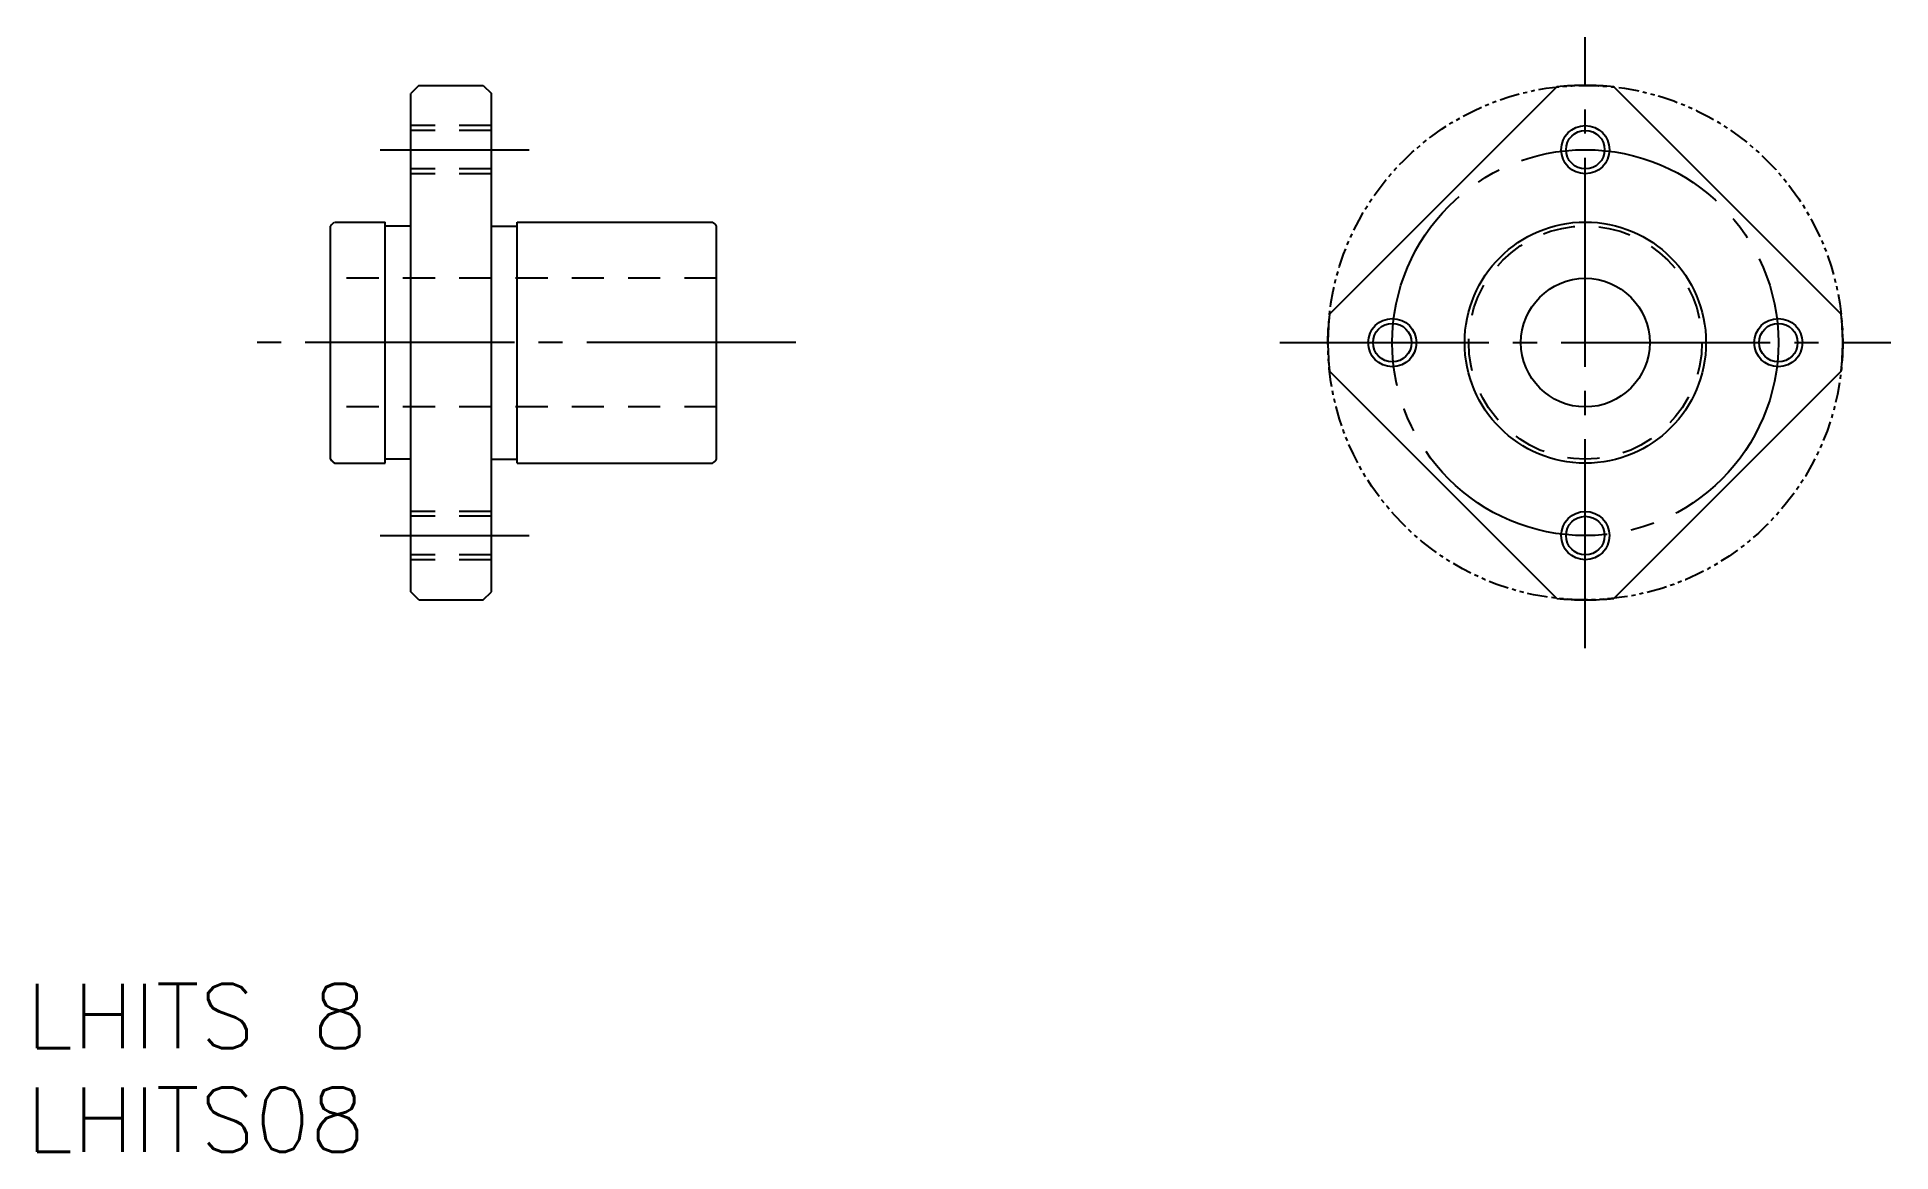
# Model space of a CAD drawing. Extents: x 293 to 409, y 147 to 216.
import ezdxf

# ---------------------------------------------------------------- set-up
doc = ezdxf.new("R2010")
doc.units = 0
for name, pattern in [('CENTER', [17.5, 13, -1.5, 1.5, -1.5]), ('DASHED', [3.5, 2, -1.5]), ('PHANTOM', [2.5, 1.25, -0.25, 0.25, -0.25, 0.25, -0.25])]:
    doc.linetypes.add(name, pattern=pattern)
doc.layers.get('0').update_dxf_attribs({"linetype": 'CONTINUOUS'})
doc.layers.add('CENTER', color=1, linetype='CENTER')
doc.styles.get("Standard").update_dxf_attribs({"font": 'txt.shx', "bigfont": '@extfont2.shx'})

msp = doc.modelspace()

# ---------------------------------------------------------------- linework, layer by layer
at = {"color": 7, "linetype": 'CONTINUOUS'}
for p, q in [((317.22, 213.39), (316.72, 212.89)), ((317.22, 213.39), (321.22, 213.39)), ((321.22, 213.39), (321.72, 212.89)), ((387.95, 213.29), (373.83, 199.17)), ((405.63, 199.17), (391.5, 213.29)), ((316.72, 181.89), (316.72, 212.89)), ((321.72, 181.89), (321.72, 212.89)), ((311.72, 190.14), (311.72, 204.64)), ((312, 204.89), (315.12, 204.89)), ((315.12, 189.89), (315.12, 204.89)), ((316.72, 204.64), (315.12, 204.64)), ((321.72, 204.64), (323.32, 204.64)), ((323.32, 204.89), (335.46, 204.89)), ((323.32, 189.89), (323.32, 204.89)), ((335.72, 190.14), (335.72, 204.64)), ((387.95, 181.49), (373.83, 195.62)), ((405.63, 195.62), (391.5, 181.49)), ((311.97, 189.89), (315.12, 189.89)), ((316.72, 190.14), (315.12, 190.14)), ((316.72, 189.64), (316.72, 189.64)), ((321.72, 190.14), (323.32, 190.14)), ((321.72, 189.64), (321.72, 189.64)), ((323.32, 189.89), (335.46, 189.89)), ((317.22, 181.39), (316.72, 181.89)), ((317.22, 181.39), (321.22, 181.39)), ((321.22, 181.39), (321.72, 181.89))]:
    msp.add_line(p, q, dxfattribs=at)
at = {"color": 3, "linetype": 'DASHED'}
for p, q in [((321.72, 210.89), (316.72, 210.89)), ((321.72, 210.59), (316.72, 210.59)), ((321.72, 208.19), (316.72, 208.19)), ((321.72, 207.89), (316.72, 207.89)), ((335.72, 201.39), (311.72, 201.39)), ((335.72, 193.39), (311.72, 193.39)), ((321.72, 186.89), (316.72, 186.89)), ((321.72, 186.59), (316.72, 186.59)), ((321.72, 184.19), (316.72, 184.19)), ((321.72, 183.89), (316.72, 183.89))]:
    msp.add_line(p, q, dxfattribs=at)
at = {"color": 3, "linetype": 'PHANTOM'}
msp.add_circle((389.73, 197.39), 16, dxfattribs=at)
at = {"color": 3, "linetype": 'CONTINUOUS'}
for centre in [(389.73, 209.39), (377.73, 197.39), (401.73, 197.39), (389.73, 185.39)]:
    msp.add_circle(centre, 1.5, dxfattribs=at)
at = {"color": 7, "linetype": 'CONTINUOUS'}
for centre, radius in [((389.73, 209.39), 1.2), ((389.73, 197.39), 7.5), ((389.73, 197.39), 4), ((377.73, 197.39), 1.2), ((401.73, 197.39), 1.2), ((389.73, 185.39), 1.2)]:
    msp.add_circle(centre, radius, dxfattribs=at)
at = {"color": 3, "linetype": 'DASHED'}
msp.add_circle((389.73, 197.39), 7.25, dxfattribs=at)
at = {"color": 7, "linetype": 'CONTINUOUS'}
for centre, radius, start, end in [((389.73, 197.39), 16, 83.6248, 96.3752), ((312.47, 204.14), 0.9, 123.5573, 146.4427), ((334.97, 204.14), 0.9, 33.5573, 56.4427), ((389.73, 197.39), 16, 173.6248, 186.3752), ((389.73, 197.39), 16, 353.6248, 6.3752), ((312.47, 190.64), 0.9, 213.5573, 236.4427), ((312.5, 190.64), 0.9, 213.5573, 236.4427), ((334.97, 190.64), 0.9, 303.5573, 326.4427), ((389.73, 197.39), 16, 263.6248, 276.3752)]:
    msp.add_arc(centre, radius, start, end, dxfattribs=at)
at = {"layer": 'CENTER', "color": 1, "linetype": 'CENTER'}
for p, q in [((389.73, 178.39), (389.73, 216.39)), ((314.8, 209.39), (324.06, 209.39)), ((340.65, 197.39), (306.82, 197.39)), ((370.73, 197.39), (408.73, 197.39)), ((314.8, 185.39), (324.06, 185.39))]:
    msp.add_line(p, q, dxfattribs=at)
msp.add_circle((389.73, 197.39), 12, dxfattribs=at)

# ---------------------------------------------------------------- texts
at = {"color": 7, "linetype": 'CONTINUOUS'}
for s, p in [('LHITS 8', (292.79, 153.51)), ('LHITS08', (292.79, 147.07))]:
    msp.add_text(s, height=4, dxfattribs=at).set_placement(p)

doc.saveas('drawing.dxf')
